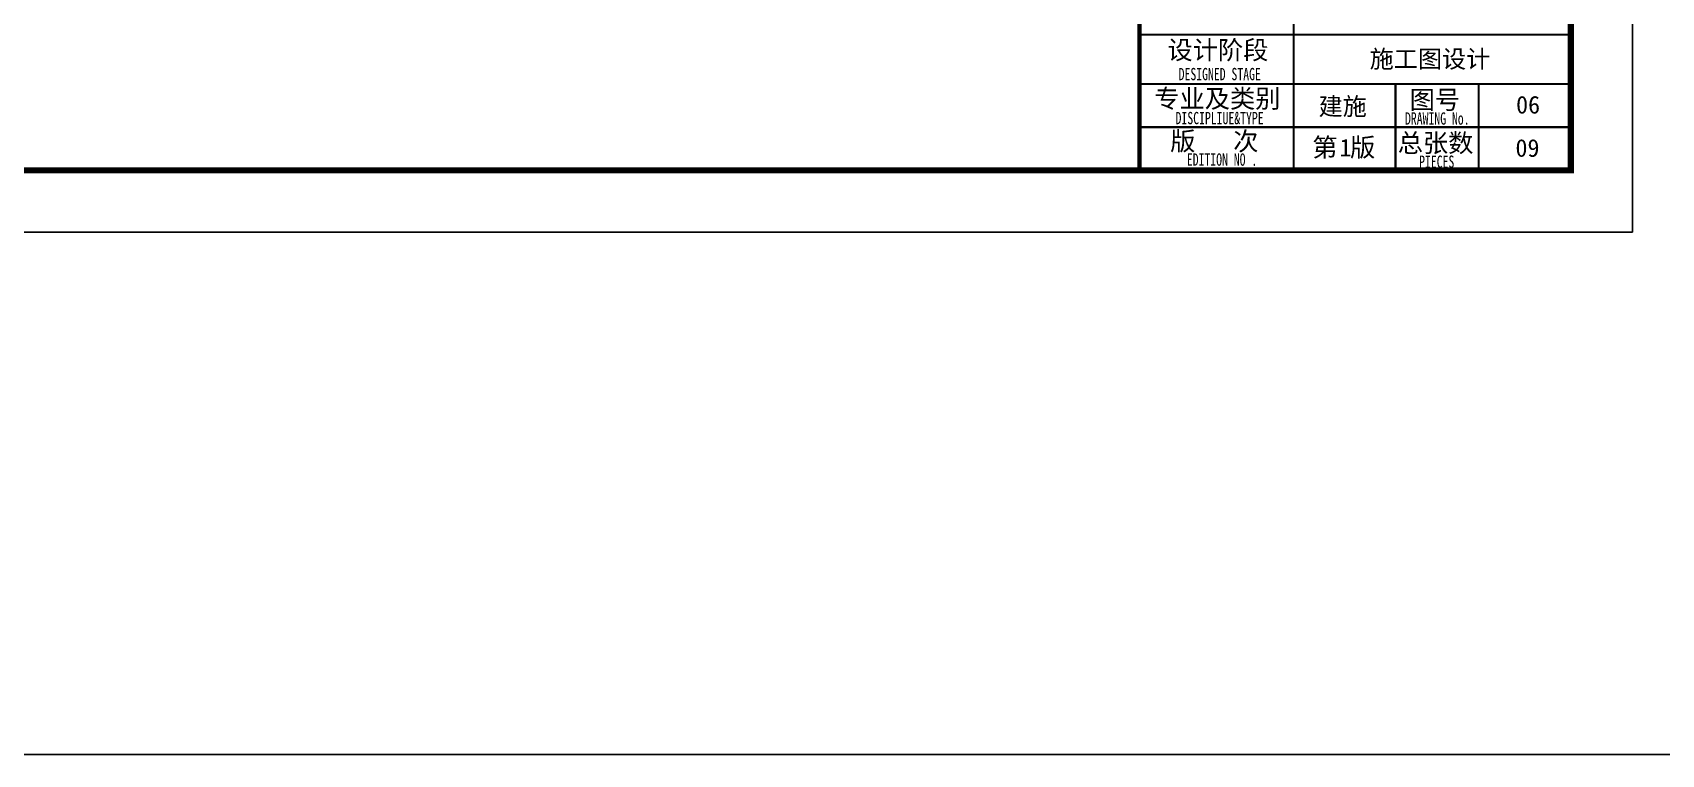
# Model space of a CAD drawing. Extents: x 1188826 to 1909461, y 608442 to 1651179.
# Drawn here: x 1530108 to 1556533, y 1026642 to 1038342 of the extents above; entities that cross this region are included whole.
import ezdxf

# ---------------------------------------------------------------- set-up
doc = ezdxf.new("R2010")
doc.units = 0
doc.header["$LTSCALE"] = 1000
doc.header["$MEASUREMENT"] = 0
doc.layers.add('DIM_MODI', color=1, linetype='Continuous', plot=False)
doc.layers.add('WALL', color=9, linetype='Continuous', lineweight=40)
doc.layers.add('图签', color=147, linetype='Continuous', lineweight=18)
doc.layers.add('图框', color=140, linetype='Continuous')
doc.layers.add('图签文字', color=147, linetype='Continuous')
doc.styles.add('宋体', font='', dxfattribs={"height": 50})
doc.styles.add('建筑图签-1', font='simhei.ttf', dxfattribs={"width": 0.7})
doc.styles.get('宋体').set_extended_font_data('SimSun')

# ---------------------------------------------------------------- blocks, each defined once
blk = doc.blocks.new('tq5113')
at = {"layer": '图框'}
for points, const_width in [([(0, 0), (0, 57400)], 70), ([(2500, 1400), (2500, 3800)], 35), ([(0, 2200), (7000, 2200)], 35), ([(0, 1400), (7000, 1400)], 35), ([(0, 1400), (6500, 1400)], 35), ([(2500, 0), (2500, 1400)], 35), ([(4150, 0), (4150, 1400)], 35), ([(4150, 0), (4150, 1400)], 35), ([(4150, 0), (4150, 1400)], 35), ([(5500, 0), (5500, 1400)], 35), ([(0, 700), (4150, 700)], 35), ([(4150, 700), (7000, 700)], 35)]:
    blk.add_lwpolyline(points, dxfattribs=dict(at, const_width=const_width))
at = {"layer": '图框', "style": '建筑图签-1', "width": 0.7}
for s, p in [('DESIGNED STAGE', (633, 1460)), ('DISCIPLIUE&TYPE', (583, 747)), ('DRAWING No.', (4305, 740)), ('EDITION NO .', (766, 74)), ('PIECES', (4534, 40))]:
    blk.add_text(s, height=200, dxfattribs=at).set_placement(p)
at = {"layer": '图签', "color": 2, "style": '宋体'}
for s, height, p in [('施工图设计', 286.7, (3732, 1662)), ('建施', 286.7, (2904, 893)), ('1', 287, (3243, 225)), ('09', 286.7, (6097, 219))]:
    blk.add_text(s, height=height, dxfattribs=at).set_placement(p)
at = {"layer": '图签文字', "color": 7, "style": '建筑图签-1'}
for s, p in [('设计阶段', (452, 1800)), ('专业及类别', (238, 1013)), ('图号', (4381, 994)), ('版   次 ', (496, 323)), ('第 版', (2801, 223)), ('总张数', (4188, 294))]:
    blk.add_text(s, height=300, dxfattribs=at).set_placement(p)

msp = doc.modelspace()

# ---------------------------------------------------------------- linework, layer by layer
at = {"layer": 'DIM_MODI'}
msp.add_lwpolyline([(1454055, 1176593), (1577079, 1176593), (1577079, 1026642), (1454055, 1026642)], close=True, dxfattribs=at)
at = {"layer": '图框'}
msp.add_lwpolyline([(1471963, 1035110), (1556063, 1035110), (1556063, 1094510), (1471963, 1094510)], close=True, dxfattribs=at)
at = {"layer": '图框', "const_width": 100}
msp.add_lwpolyline([(1474463, 1036110), (1555063, 1036110), (1555063, 1093510), (1474463, 1093510)], close=True, dxfattribs=at)

# ---------------------------------------------------------------- block references
at = {"layer": 'WALL'}
msp.add_blockref('tq5113', (1548068, 1036110), dxfattribs=at)

# ---------------------------------------------------------------- texts
at = {"layer": '图签', "color": 2, "style": '宋体'}
msp.add_text('06', height=286.7, dxfattribs=at).set_placement((1554175, 1037030))

doc.saveas('drawing.dxf')
